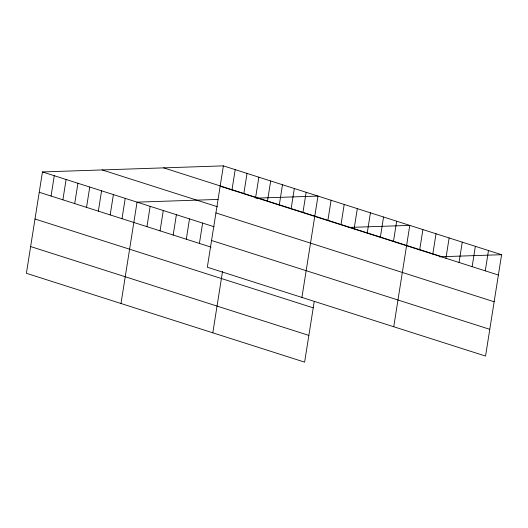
<?xml version="1.0" encoding="UTF-8"?>
<svg xmlns="http://www.w3.org/2000/svg" width="528" height="528" viewBox="0 0 528 528"><rect width="100%" height="100%" fill="white"/><g stroke="black" fill="none" stroke-linecap="round" stroke-linejoin="round"><path stroke-width="0.79" d="M223.377 165.865L207.326 267.221L485.549 356.063L501.6 254.707L223.377 165.865L42.451 171.937L26.4 273.293L304.623 362.135L314.219 301.554M51.058 196.04L54.278 175.712M62.885 199.815L66.099 179.487M74.705 203.59L77.926 183.262M86.533 207.365L89.753 187.044M98.353 211.141L101.574 190.819M110.18 214.916L113.401 194.594M122.008 218.691L125.222 198.37M120.998 303.501L137.049 202.145L218.077 199.426M146.942 226.657L150.163 206.329M160.063 230.848L163.284 210.52M173.177 235.033L176.398 214.711M186.292 239.224L189.512 218.896M199.412 243.408L202.627 223.087M231.983 189.968L235.204 169.64M212.81 332.818L222.526 271.451M243.811 193.743L247.025 173.415M255.631 197.518L258.852 177.19M267.458 201.293L270.679 180.972M279.279 205.069L282.5 184.747M291.106 208.844L294.327 188.522M302.927 212.619L306.148 192.298M301.924 297.429L317.975 196.073L255.809 198.158M327.868 220.585L331.089 200.257M340.989 224.776L344.203 204.448M354.103 228.961L357.324 208.639M367.217 233.152L370.438 212.824M380.338 237.336L383.552 217.015M393.452 241.527L396.673 221.199M393.736 326.746L409.787 225.39L348.44 227.449M419.681 249.902L422.902 229.574M432.802 254.093L436.022 233.765M445.916 258.278L449.137 237.956M459.03 262.469L462.251 242.141M472.151 266.653L475.365 246.332M485.265 270.844L488.486 250.516M439.435 256.793L501.6 254.707M163.673 167.871L441.896 256.707M220.156 186.193L498.379 275.035M102.161 169.937L217.582 206.791M215.926 212.929L494.149 301.772M42.451 171.937L214.203 226.783M211.563 240.484L489.779 329.32M39.237 192.265L210.982 247.104M35 219.001L313.223 307.844M30.637 246.556L308.854 335.392"/></g></svg>
